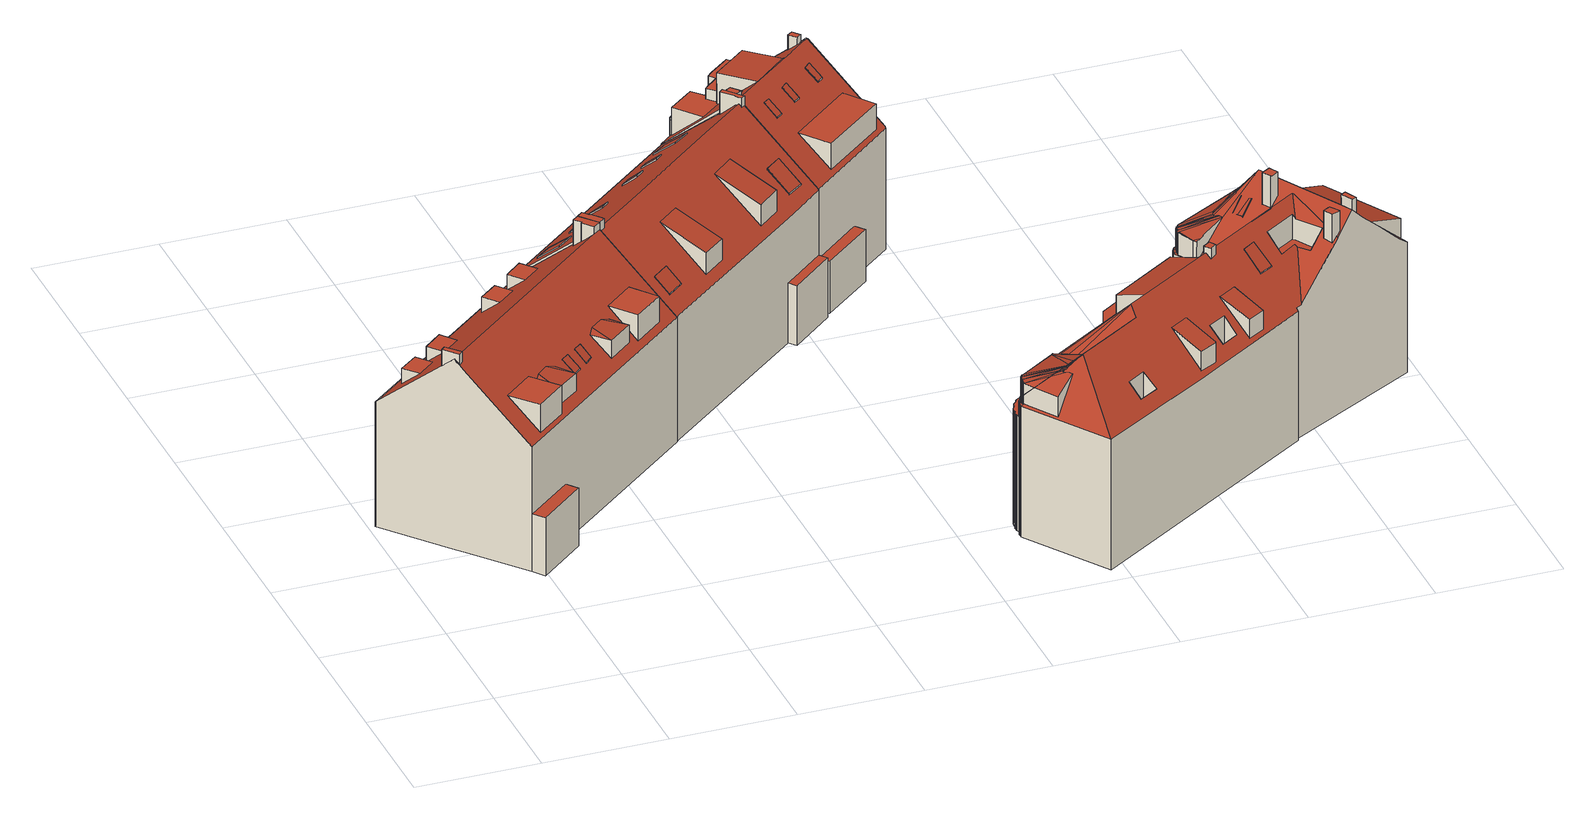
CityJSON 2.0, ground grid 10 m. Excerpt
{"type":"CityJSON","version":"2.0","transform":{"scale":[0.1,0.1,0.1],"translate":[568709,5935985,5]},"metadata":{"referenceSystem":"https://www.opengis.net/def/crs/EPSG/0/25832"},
"CityObjects":{
"building1":{"type":"Building","attributes":{"Grundfläche 2D":"289.186973","Grundhöhe NN":"5.158"},"children":["building1-1","building1-2","building1-3","building1-4","building1-5","building1-6","building1-7","building1-8"],"geometry":[{"type":"Solid","lod":"3","boundaries":[[[[0,1,2,3]],[[1,4,2]],[[5,0,3]],[[6,7,8,9]],[[7,10,8]],[[11,6,9]],[[12,13,14,15]],[[16,17,18,19]],[[20,21,22,23,24,25,26,27]],[[28,29,30,31,32,20,27,26,25],[15,14,33,34],[18,35,36,19],[10,7,6,11,37,38],[4,1,0,5,39,40]],[[41,42,43,44]],[[3,2,40,39]],[[3,39,5]],[[4,40,2]],[[9,8,38,37]],[[11,9,37]],[[38,8,10]],[[13,12,34,33]],[[13,33,14]],[[12,15,34]],[[17,16,36,35]],[[17,35,18]],[[19,36,16]],[[42,41,45,46]],[[43,42,46,47]],[[44,43,47,48]],[[49,32,31,41,44,48]],[[22,21,20,32,49,50]],[[23,22,50,51]],[[52,45,41,31,30,29,28,25,24,23,51,53]],[[46,45,52,53,51,50,49,48,47]]]],"semantics":{"surfaces":[{"type":"RoofSurface"},{"type":"WallSurface"},{"type":"GroundSurface"}],"values":[[0,0,0,0,0,0,0,0,0,0,0,1,1,1,1,1,1,1,1,1,1,1,1,1,1,1,1,1,1,1,2]]}}]},
"building1-1":{"type":"BuildingInstallation","parents":["building1"],"geometry":[{"type":"MultiSurface","lod":"3","boundaries":[[[54,55,56,57]],[[55,58,56]],[[57,59,54]],[[55,54,59,58]]],"semantics":{"surfaces":[{"type":"RoofSurface"},{"type":"WallSurface"}],"values":[0,1,1,1]}}]},
"building1-2":{"type":"BuildingInstallation","parents":["building1"],"geometry":[{"type":"MultiSurface","lod":"3","boundaries":[[[60,61,62,63]],[[63,62,64,65]],[[60,63,65,66]],[[66,67,61,60]],[[67,64,62,61]]],"semantics":{"surfaces":[{"type":"RoofSurface"},{"type":"WallSurface"}],"values":[0,1,1,1,1]}}]},
"building1-3":{"type":"BuildingInstallation","parents":["building1"],"geometry":[{"type":"MultiSurface","lod":"3","boundaries":[[[68,69,70,71]],[[72,70,69]],[[73,68,71]],[[73,72,69,68]]],"semantics":{"surfaces":[{"type":"RoofSurface"},{"type":"WallSurface"}],"values":[0,1,1,1]}}]},
"building1-4":{"type":"BuildingInstallation","parents":["building1"],"geometry":[{"type":"MultiSurface","lod":"3","boundaries":[[[74,75,76,77]],[[77,76,78,79]],[[74,77,79,80]],[[75,74,80,81]],[[76,75,81,78]]],"semantics":{"surfaces":[{"type":"RoofSurface"},{"type":"WallSurface"}],"values":[0,1,1,1,1]}}]},
"building1-5":{"type":"BuildingInstallation","parents":["building1"],"geometry":[{"type":"MultiSurface","lod":"3","boundaries":[[[82,83,84,85]],[[83,86,84]],[[85,87,82]],[[83,82,87,86]]],"semantics":{"surfaces":[{"type":"RoofSurface"},{"type":"WallSurface"}],"values":[0,1,1,1]}}]},
"building1-6":{"type":"BuildingInstallation","parents":["building1"],"geometry":[{"type":"MultiSurface","lod":"3","boundaries":[[[88,89,90,91]],[[90,89,92]],[[93,88,91]],[[88,93,92,89]]],"semantics":{"surfaces":[{"type":"RoofSurface"},{"type":"WallSurface"}],"values":[0,1,1,1]}}]},
"building1-7":{"type":"BuildingInstallation","parents":["building1"],"geometry":[{"type":"MultiSurface","lod":"3","boundaries":[[[94,95,96,97,98,99]],[[25,28,29,97,96,95,24]],[[29,100,101,99,98,97]],[[99,101,26,102,94]],[[95,94,102,24]]],"semantics":{"surfaces":[{"type":"RoofSurface"},{"type":"WallSurface"}],"values":[0,1,1,1,1]}}]},
"building1-8":{"type":"BuildingInstallation","parents":["building1"],"geometry":[{"type":"MultiSurface","lod":"3","boundaries":[[[103,104,105,106,107,108]],[[104,103,21,109]],[[109,110,105,104]],[[110,111,106,105]],[[111,27,107,106]],[[27,20,108,107]],[[20,21,103,108]]],"semantics":{"surfaces":[{"type":"RoofSurface"},{"type":"WallSurface"}],"values":[0,1,1,1,1,1,1]}}]},
"building2":{"type":"Building","attributes":{"Grundfläche 2D":"287.140765","Grundhöhe NN":"5.124"},"children":["building2-1","building2-2","building2-3","building2-4","building2-5","building2-6","building2-7","building2-8","building2-9","building2-10"],"geometry":[{"type":"Solid","lod":"3","boundaries":[[[[112,113,114,115]],[[116,117,118,119]],[[120,121,122,123,124,125,126,127,128,129,130,131,132]],[[133,134,135,122,121,120,132,131,130,136,137,138],[115,114,139,140],[118,141,142,119]],[[143,144,145,146]],[[113,112,140,139]],[[113,139,114]],[[115,140,112]],[[117,116,142,141]],[[141,118,117]],[[116,119,142]],[[147,137,136,130,129,128,127,148,149]],[[144,133,138,137,147,150,145]],[[151,126,125,124,123,122,135,134,133,144,152,153]],[[127,126,151,148]],[[146,145,150,154]],[[143,146,154,155]],[[144,143,155,152]],[[151,153,152,155,154,150,147,149,148]]]],"semantics":{"surfaces":[{"type":"RoofSurface"},{"type":"WallSurface"},{"type":"GroundSurface"}],"values":[[0,0,0,0,0,1,1,1,1,1,1,1,1,1,1,1,1,1,2]]}}]},
"building2-1":{"type":"BuildingInstallation","parents":["building2"],"geometry":[{"type":"MultiSurface","lod":"3","boundaries":[[[156,157,158,159]],[[157,156,160,161]],[[158,157,161,162]],[[159,158,162,163]],[[156,159,163,160]]],"semantics":{"surfaces":[{"type":"RoofSurface"},{"type":"WallSurface"}],"values":[0,1,1,1,1]}}]},
"building2-2":{"type":"BuildingInstallation","parents":["building2"],"geometry":[{"type":"MultiSurface","lod":"3","boundaries":[[[164,165,166,167]],[[167,166,168,169]],[[166,165,170,168]],[[164,167,169,171]],[[165,164,171,170]]],"semantics":{"surfaces":[{"type":"RoofSurface"},{"type":"WallSurface"}],"values":[0,1,1,1,1]}}]},
"building2-3":{"type":"BuildingInstallation","parents":["building2"],"geometry":[{"type":"MultiSurface","lod":"3","boundaries":[[[172,173,174,175,176,103,108]],[[172,108,136,177]],[[177,131,178,174,173,172]],[[178,179,175,174]],[[176,175,179,180]],[[180,129,103,176]],[[103,129,130,136,108]]],"semantics":{"surfaces":[{"type":"RoofSurface"},{"type":"WallSurface"}],"values":[0,1,1,1,1,1,1]}}]},
"building2-4":{"type":"BuildingInstallation","parents":["building2"],"geometry":[{"type":"MultiSurface","lod":"3","boundaries":[[[181,182,183,184]],[[182,181,185,186]],[[181,184,187,185]],[[184,183,188,187]],[[183,182,186,188]]],"semantics":{"surfaces":[{"type":"RoofSurface"},{"type":"WallSurface"}],"values":[0,1,1,1,1]}}]},
"building2-5":{"type":"BuildingInstallation","parents":["building2"],"geometry":[{"type":"MultiSurface","lod":"3","boundaries":[[[189,190,191,192,193,194,195,196]],[[125,197,190,189]],[[198,121,199,194,193,192,191,190,197,200]],[[199,135,195,194]],[[195,135,122,123,124,125,189,196]]],"semantics":{"surfaces":[{"type":"RoofSurface"},{"type":"WallSurface"}],"values":[0,1,1,1,1]}}]},
"building2-6":{"type":"BuildingInstallation","parents":["building2"],"geometry":[{"type":"MultiSurface","lod":"3","boundaries":[[[201,202,203,204]],[[205,206,204,203]],[[201,204,206,207]],[[202,201,207,208]],[[208,205,203,202]]],"semantics":{"surfaces":[{"type":"RoofSurface"},{"type":"WallSurface"}],"values":[0,1,1,1,1]}}]},
"building2-7":{"type":"BuildingInstallation","parents":["building2"],"geometry":[{"type":"MultiSurface","lod":"3","boundaries":[[[209,210,211,212]],[[212,211,213,214]],[[209,212,214,215]],[[210,209,215,216]],[[211,210,216,213]]],"semantics":{"surfaces":[{"type":"RoofSurface"},{"type":"WallSurface"}],"values":[0,1,1,1,1]}}]},
"building2-8":{"type":"BuildingInstallation","parents":["building2"],"geometry":[{"type":"MultiSurface","lod":"3","boundaries":[[[217,218,219,220]],[[220,219,221,222]],[[217,220,222,223]],[[218,217,223,224]],[[219,218,224,221]]],"semantics":{"surfaces":[{"type":"RoofSurface"},{"type":"WallSurface"}],"values":[0,1,1,1,1]}}]},
"building2-9":{"type":"BuildingInstallation","parents":["building2"],"geometry":[{"type":"MultiSurface","lod":"3","boundaries":[[[225,226,227,228]],[[229,230,228,227]],[[230,231,225,228]],[[226,225,231,232]],[[227,226,232,229]]],"semantics":{"surfaces":[{"type":"RoofSurface"},{"type":"WallSurface"}],"values":[0,1,1,1,1]}}]},
"building2-10":{"type":"BuildingInstallation","parents":["building2"],"geometry":[{"type":"MultiSurface","lod":"3","boundaries":[[[233,234,235,236]],[[236,235,237,238]],[[233,236,238,239]],[[234,233,239,240]],[[235,234,240,237]]],"semantics":{"surfaces":[{"type":"RoofSurface"},{"type":"WallSurface"}],"values":[0,1,1,1,1]}}]},
"building3":{"type":"Building","attributes":{"Grundfläche 2D":"143.715298","Grundhöhe NN":"5.467"},"children":["building3-1","building3-2","building3-3","building3-4","building3-5","building3-6","building3-7","building3-8","building3-9","building3-10"],"geometry":[{"type":"MultiSurface","lod":"3","boundaries":[[[241,242,243,244,245]],[[246,247,248,249]],[[250,251,252,253,243,254,248,247,255]],[[256,257,258]],[[259,260,261,253,252,262]],[[252,251,263]],[[262,252,263,252]],[[252,264,262]],[[243,242,254]],[[265,266,267,254,242,241,268,269,260,259,270,257,256,271,272,273,274,275,276]],[[122,135,134,277,278,279,249,248,254,267,266],[280,281,282,283]],[[284,285,281,280]],[[286,287,288,289]],[[268,241,245,290]],[[253,244,243]],[[291,292,293,294,290,245,244,253,261]],[[283,282,285,284]],[[281,285,282]],[[284,280,283]],[[295,289,288,296]],[[286,289,295,297]],[[287,286,297,298]],[[299,278,277,134,288,287,298]],[[300,301,302,247,246,249,279,278,299,303]],[[250,255,247,302,304]],[[251,250,304,305]],[[306,251,305,307]],[[308,306,307,309]],[[273,308,309,310]],[[274,273,310,311]],[[296,288,134,135,122,266,265,276,275,274,311,312]],[[301,300,303,299,298,297,295,296,312,311,310,309,307,305,304,302]]],"semantics":{"surfaces":[{"type":"RoofSurface"},{"type":"WallSurface"},{"type":"GroundSurface"}],"values":[0,0,0,0,0,0,0,0,0,0,0,0,0,1,1,1,1,1,1,1,1,1,1,1,1,1,1,1,1,1,1,2]}}]},
"building3-1":{"type":"BuildingInstallation","parents":["building3"],"geometry":[{"type":"MultiSurface","lod":"3","boundaries":[[[313,314,315,316]],[[313,316,317,318]],[[314,313,318,319]],[[316,315,320,317]],[[315,314,319,320]]],"semantics":{"surfaces":[{"type":"RoofSurface"},{"type":"WallSurface"}],"values":[0,1,1,1,1]}}]},
"building3-2":{"type":"BuildingInstallation","parents":["building3"],"geometry":[{"type":"MultiSurface","lod":"3","boundaries":[[[321,322,263,323,324,325,272,271,326,327,328]],[[256,258,326,271]],[[258,257,270,327,326]],[[270,259,262,328,327]],[[264,321,328,262]],[[252,322,321,264]],[[263,322,252]],[[308,273,272,325,324]],[[251,306,323,263]],[[306,308,324,323]]],"semantics":{"surfaces":[{"type":"RoofSurface"},{"type":"WallSurface"}],"values":[0,1,1,1,1,1,1,1,1,1]}}]},
"building3-3":{"type":"BuildingInstallation","parents":["building3"],"geometry":[{"type":"MultiSurface","lod":"3","boundaries":[[[329,330,331,332,333,334,335]],[[330,329,276,265]],[[336,337,333,332,331,330,265,338]],[[334,333,337,339]],[[276,329,335,334,339,340]]],"semantics":{"surfaces":[{"type":"RoofSurface"},{"type":"WallSurface"}],"values":[0,1,1,1,1]}}]},
"building3-4":{"type":"BuildingInstallation","parents":["building3"],"geometry":[{"type":"MultiSurface","lod":"3","boundaries":[[[341,342,343,344]],[[255,345,343,342]],[[344,343,345,346]],[[247,341,344,346,347]],[[247,255,342,341]]],"semantics":{"surfaces":[{"type":"RoofSurface"},{"type":"WallSurface"}],"values":[0,1,1,1,1]}}]},
"building3-5":{"type":"BuildingInstallation","parents":["building3"],"geometry":[{"type":"MultiSurface","lod":"3","boundaries":[[[348,349,350,351,268,290,294,352,353]],[[351,350,354]],[[353,270,257,258,348]],[[350,349,348,258,256,271,354]]],"semantics":{"surfaces":[{"type":"RoofSurface"},{"type":"WallSurface"}],"values":[0,1,1,1]}}]},
"building3-6":{"type":"BuildingInstallation","parents":["building3"],"geometry":[{"type":"MultiSurface","lod":"3","boundaries":[[[291,261,253,355,356,357,358,359,360]],[[356,361,252,357]],[[252,264,358,357]],[[264,262,359,358]],[[356,355,361]]],"semantics":{"surfaces":[{"type":"RoofSurface"},{"type":"WallSurface"}],"values":[0,1,1,1,1]}}]},
"building3-7":{"type":"BuildingInstallation","parents":["building3"],"geometry":[{"type":"MultiSurface","lod":"3","boundaries":[[[362,363,293,292,364,365]],[[291,360,364,292]],[[360,359,262,259,270,353,352,363,362,365,364]],[[352,294,293,363]]],"semantics":{"surfaces":[{"type":"RoofSurface"},{"type":"WallSurface"}],"values":[0,1,1,1]}}]},
"building3-8":{"type":"BuildingInstallation","parents":["building3"],"geometry":[{"type":"MultiSurface","lod":"3","boundaries":[[[366,367,368,369]],[[369,368,370,371]],[[366,369,371,372]],[[367,366,372,373]],[[368,367,373,370]]],"semantics":{"surfaces":[{"type":"RoofSurface"},{"type":"WallSurface"}],"values":[0,1,1,1,1]}}]},
"building3-9":{"type":"BuildingInstallation","parents":["building3"],"geometry":[{"type":"MultiSurface","lod":"3","boundaries":[[[374,375,376,377]],[[376,375,378,379]],[[377,376,379,380]],[[374,377,380,381]],[[375,374,381,378]]],"semantics":{"surfaces":[{"type":"RoofSurface"},{"type":"WallSurface"}],"values":[0,1,1,1,1]}}]},
"building3-10":{"type":"BuildingInstallation","parents":["building3"],"geometry":[{"type":"MultiSurface","lod":"3","boundaries":[[[382,383,384,385]],[[385,384,386,387]],[[382,385,387,388]],[[383,382,388,389]],[[384,383,389,386]]],"semantics":{"surfaces":[{"type":"RoofSurface"},{"type":"WallSurface"}],"values":[0,1,1,1,1]}}]},
"building4":{"type":"Building","attributes":{"Grundfläche 2D":"417.573950","Grundhöhe NN":"5.602"},"children":["building4-1","building4-2","building4-3","building4-4","building4-5","building4-6","building4-7","building4-8","building4-9","building4-10","building4-11","building4-12","building4-13","building4-14"],"geometry":[{"type":"MultiSurface","lod":"3","boundaries":[[[390,391,392,393]],[[394,395,396,397,398]],[[399,400,401]],[[401,400,395]],[[402,403,404]],[[403,400,404]],[[405,403,402]],[[406,403,405]],[[407,403,406]],[[408,403,407]],[[409,403,408]],[[410,403,409]],[[411,403,410]],[[412,413,414,415,411]],[[415,416,417,411]],[[403,411,417,418]],[[418,419,403]],[[420,403,419,421]],[[420,422,423,395]],[[420,395,400]],[[400,403,420]],[[423,396,395]],[[398,424,425,426]],[[424,398,397]],[[425,427,428,426]],[[428,429,426]],[[426,429,430,431]],[[432,433,434,435,436]],[[437,438,439,440]],[[441,442,443,444,445,435,434,446]],[[447,434,448,449,450]],[[438,437,451,452]],[[453,454,446,434,447,455,456]],[[457,458,459,460,461,438,452,462]],[[463,464,455,447,465]],[[466,467,468,469,470,471,472,473,474,475,465],[476,477,478,393,392,479]],[[480,481,474,473,472,471,482,483,484,485,486,438,461]],[[487,488,489,490,491,492,467,493,494,495]],[[467,492,468]],[[492,496,497,498,499,500,501,502,503]],[[468,492,503]],[[504,505,430,506,507,508,509]],[[430,429,506]],[[425,506,429,428,427]],[[425,424,506]],[[506,424,396,423]],[[506,423,422]],[[422,420,506]],[[510,511,512,513,509,514,515,516]],[[506,420,421,419]],[[506,419,418]],[[517,518,519,520,515,504,509,513,521,522]],[[506,418,417,416]],[[523,524,525,526,527,528,529,521,513,530,531]],[[532,533,534,530,513,535,536,537,538]],[[539,540,541,542,543,544,545,546,547,548,471,470,469,468,507,506,549,550],[551,552,553,554],[555,556,557,558]],[[559,543,542,483,482,471,548,560]],[[485,484,561,562,563,564,565,566,567,568,569,438,486]],[[570,571,572]],[[440,439,573,572,571]],[[574,575,571]],[[571,575,451]],[[571,451,437,440]],[[462,575,576]],[[575,462,452,451]],[[577,578,576]],[[578,462,576]],[[579,580,578,577]],[[581,578,580]],[[582,583,584,461,578,581]],[[585,584,583]],[[584,585,586,587,461]],[[588,586,585]],[[578,461,460,459]],[[459,458,578]],[[578,458,457,462]],[[589,590,591,592]],[[592,591,593,594]],[[573,589,592,572]],[[439,438,569,595,435,445,596,593,591,590,589,573]],[[565,564,597,598,567,566]],[[508,468,503]],[[508,507,468]],[[424,397,396]],[[415,414,413,599,531,530,549,506,416]],[[600,601,602,603,604,605,606,607,608,609,610,611,612,613,614,615,616,617,618,619,620,621,622,623,624,625,626,627,628,629,630,631,632,633,634,635,636,637,638,639,640,641,642,643,644,643,645]],[[646,647,648,649,650,651,652]],[[653,654,655,656,657,658]],[[479,392,391]],[[390,393,478,477]],[[477,476,479,391,390]],[[445,444,570,572]],[[444,443,571,570]],[[443,442,574,571]],[[442,441,575,574]],[[441,446,576,575]],[[594,596,445,572,592]],[[446,454,577,576]],[[454,453,579,577]],[[453,456,580,579]],[[455,581,580,456]],[[455,464,582,581]],[[464,463,583,582]],[[585,583,463,465]],[[465,475,588,585]],[[588,475,474,481,480,461,587,586]],[[594,593,596]],[[515,520,395,394]],[[520,519,401,395]],[[519,518,399,401]],[[518,517,400,399]],[[517,522,404,400]],[[426,431,505,504,515,394,398]],[[402,404,522,521]],[[521,529,405,402]],[[529,528,406,405]],[[528,527,407,406]],[[527,526,408,407]],[[526,525,409,408]],[[525,524,410,409]],[[524,523,411,410]],[[531,599,412,411,523]],[[413,412,599]],[[505,431,430]],[[567,598,568]],[[597,564,563]],[[598,597,563,568]],[[436,435,659,660]],[[432,436,660,661]],[[662,659,435,595,569,663,664,649,648]],[[433,432,661,665]],[[434,433,665,666]],[[448,434,666,667]],[[449,448,667,668]],[[450,449,668,669]],[[447,450,669,670]],[[465,447,670,671]],[[657,672,673,467,466,465,671,674,658]],[[493,467,673,675]],[[494,493,675,676]],[[495,494,676,677]],[[487,495,677,678]],[[488,487,678,679]],[[489,488,679,680]],[[490,489,680,681]],[[491,490,681,682]],[[496,492,491,682,683]],[[497,496,683,684]],[[498,497,684,685]],[[499,498,685,686]],[[500,499,686,687]],[[501,500,687,688]],[[502,501,688,689]],[[503,502,689,690]],[[508,503,690,691]],[[605,509,508,691,692,606]],[[509,605,604,514]],[[514,604,603,515]],[[515,603,602,516]],[[516,602,601,510]],[[510,601,600,511]],[[511,600,645,512]],[[512,645,643,513]],[[513,643,644,535]],[[536,535,644,693,694]],[[537,536,694,695]],[[538,537,695,696]],[[532,538,696,697]],[[533,532,697,698]],[[534,533,698,699]],[[530,534,699,700]],[[549,530,700,701]],[[540,539,550,549,701,702]],[[541,540,702,703]],[[562,561,484,483,542,541,703,704]],[[663,569,568,563,562,704,705]],[[607,606,692,706]],[[608,607,706,707]],[[609,608,707,708]],[[610,609,708,709]],[[611,610,709,710]],[[612,611,710,711]],[[613,612,711,712]],[[614,613,712,713]],[[615,614,713,714]],[[616,615,714,715]],[[617,616,715,716]],[[618,617,716,717]],[[619,618,717,718]],[[620,619,718,719]],[[621,620,719,720]],[[622,621,720,721]],[[623,622,721,722]],[[624,623,722,723]],[[625,624,723,724]],[[626,625,724,725]],[[627,626,725,726]],[[628,627,726,727]],[[629,628,727,728]],[[630,629,728,729]],[[631,630,729,730]],[[632,631,730,731]],[[633,632,731,732]],[[634,633,732,733]],[[635,634,733,734]],[[636,635,734,735]],[[637,636,735,736]],[[638,637,736,737]],[[738,640,639,638,737,739]],[[641,640,738,740]],[[642,641,740,741]],[[643,642,741,742]],[[644,643,742,693]],[[650,649,664,743]],[[651,650,743,744]],[[652,651,744,745]],[[646,652,745,746]],[[647,646,746,747]],[[648,647,747,662]],[[653,658,674,748]],[[654,653,748,749]],[[655,654,749,750]],[[657,656,751,672]],[[656,655,750,751]],[[702,701,700,699,698,697,696,695,694,693,742,741,740,738,739,737,736,735,734,733,732,731,730,729,728,727,726,725,724,723,722,721,720,719,718,717,716,715,714,713,712,711,710,709,708,707,706,692,691,690,689,688,687,686,685,684,683,682,681,680,679,678,677,676,675,673,672,751,750,749,748,674,671,670,669,668,667,666,665,661,660,659,662,747,746,745,744,743,664,663,705,704,703]]],"semantics":{"surfaces":[{"type":"RoofSurface"},{"type":"WallSurface"},{"type":"GroundSurface"}],"values":[0,0,0,0,0,0,0,0,0,0,0,0,0,0,0,0,0,0,0,0,0,0,0,0,0,0,0,0,0,0,0,0,0,0,0,0,0,0,0,0,0,0,0,0,0,0,0,0,0,0,0,0,0,0,0,0,0,0,0,0,0,0,0,0,0,0,0,0,0,0,0,0,0,0,0,0,0,0,0,0,0,0,0,0,0,0,0,0,1,1,1,1,1,1,1,1,1,1,1,1,1,1,1,1,1,1,1,1,1,1,1,1,1,1,1,1,1,1,1,1,1,1,1,1,1,1,1,1,1,1,1,1,1,1,1,1,1,1,1,1,1,1,1,1,1,1,1,1,1,1,1,1,1,1,1,1,1,1,1,1,1,1,1,1,1,1,1,1,1,1,1,1,1,1,1,1,1,1,1,1,1,1,1,1,1,1,1,1,1,1,1,1,1,1,1,1,1,1,1,1,1,1,1,1,1,1,1,1,1,1,1,1,1,1,1,1,1,1,1,1,1,1,1,1,2]}}]},
"building4-1":{"type":"BuildingInstallation","parents":["building4"],"geometry":[{"type":"MultiSurface","lod":"3","boundaries":[[[752,753,754,755]],[[558,557,753,752]],[[557,556,754,753]],[[556,555,755,754]],[[555,558,752,755]]],"semantics":{"surfaces":[{"type":"RoofSurface"},{"type":"WallSurface"}],"values":[0,1,1,1,1]}}]},
"building4-2":{"type":"BuildingInstallation","parents":["building4"],"geometry":[{"type":"MultiSurface","lod":"3","boundaries":[[[756,757,758,759,760]],[[761,758,757,762,473]],[[763,760,759,758,761,472]],[[756,760,763,764]],[[757,756,764,762]]],"semantics":{"surfaces":[{"type":"RoofSurface"},{"type":"WallSurface"}],"values":[0,1,1,1,1]}}]},
"building4-3":{"type":"BuildingInstallation","parents":["building4"],"geometry":[{"type":"MultiSurface","lod":"3","boundaries":[[[765,766,767,768]],[[769,766,765,770,771]],[[767,766,769,772]],[[773,774,768,767,772]],[[774,770,765,768]]],"semantics":{"surfaces":[{"type":"RoofSurface"},{"type":"WallSurface"}],"values":[0,1,1,1,1]}}]},
"building4-4":{"type":"BuildingInstallation","parents":["building4"],"geometry":[{"type":"MultiSurface","lod":"3","boundaries":[[[775,776,777,778,779,780,781]],[[782,783,781,780,779,784]],[[783,775,781]],[[784,779,778,777]]],"semantics":{"surfaces":[{"type":"RoofSurface"},{"type":"WallSurface"}],"values":[0,1,1,1]}}]},
"building4-5":{"type":"BuildingInstallation","parents":["building4"],"geometry":[{"type":"MultiSurface","lod":"3","boundaries":[[[785,786,787,788]],[[786,785,789,790]],[[787,786,790,791]],[[788,787,791,792]],[[785,788,792,789]]],"semantics":{"surfaces":[{"type":"RoofSurface"},{"type":"WallSurface"}],"values":[0,1,1,1,1]}}]},
"building4-6":{"type":"BuildingInstallation","parents":["building4"],"geometry":[{"type":"MultiSurface","lod":"3","boundaries":[[[793,794,795,796]],[[796,795,797,798]],[[796,798,793]],[[794,797,795]]],"semantics":{"surfaces":[{"type":"RoofSurface"},{"type":"WallSurface"}],"values":[0,1,1,1]}}]},
"building4-7":{"type":"BuildingInstallation","parents":["building4"],"geometry":[{"type":"MultiSurface","lod":"3","boundaries":[[[799,800,801,802,803,804]],[[805,804,803,802,806,807]],[[802,801,808,806]],[[799,804,805,809]],[[808,801,800,799,809,810]]],"semantics":{"surfaces":[{"type":"RoofSurface"},{"type":"WallSurface"}],"values":[0,1,1,1,1]}}]},
"building4-8":{"type":"BuildingInstallation","parents":["building4"],"geometry":[{"type":"MultiSurface","lod":"3","boundaries":[[[811,812,813,814,815,816]],[[813,812,811,817,818,819]],[[819,820,814,813]],[[821,816,815,814,820,822]],[[821,817,811,816]]],"semantics":{"surfaces":[{"type":"RoofSurface"},{"type":"WallSurface"}],"values":[0,1,1,1,1]}}]},
"building4-9":{"type":"BuildingInstallation","parents":["building4"],"geometry":[{"type":"MultiSurface","lod":"3","boundaries":[[[823,824,825,826,827,828,829,830]],[[826,825,545,544]],[[559,828,827,826,544,543]],[[559,560,829,828]],[[547,823,830,829,560,548]],[[824,823,547,546]],[[825,824,546,545]]],"semantics":{"surfaces":[{"type":"RoofSurface"},{"type":"WallSurface"}],"values":[0,1,1,1,1,1,1]}}]},
"building4-10":{"type":"BuildingInstallation","parents":["building4"],"geometry":[{"type":"MultiSurface","lod":"3","boundaries":[[[831,832,833,834]],[[832,831,552,551]],[[833,832,551,554]],[[834,833,554,553]],[[831,834,553,552]]],"semantics":{"surfaces":[{"type":"RoofSurface"},{"type":"WallSurface"}],"values":[0,1,1,1,1]}}]},
"building4-11":{"type":"BuildingInstallation","parents":["building4"],"geometry":[{"type":"MultiSurface","lod":"3","boundaries":[[[835,836,837,838,839,840]],[[841,837,836,835,842,482,843]],[[844,838,837,841]],[[845,840,839,838,844,846]],[[845,842,835,840]]],"semantics":{"surfaces":[{"type":"RoofSurface"},{"type":"WallSurface"}],"values":[0,1,1,1,1]}}]},
"building4-12":{"type":"BuildingInstallation","parents":["building4"],"geometry":[{"type":"MultiSurface","lod":"3","boundaries":[[[847,848,849,850,851,852]],[[853,854,848,847]],[[855,850,849,848,854,469]],[[855,856,851,850]],[[853,847,852,851,856,470]]],"semantics":{"surfaces":[{"type":"RoofSurface"},{"type":"WallSurface"}],"values":[0,1,1,1,1]}}]},
"building4-13":{"type":"BuildingInstallation","parents":["building4"],"geometry":[{"type":"MultiSurface","lod":"3","boundaries":[[[857,858,859,860]],[[859,858,861,862]],[[862,863,860,859]],[[857,860,863,864]],[[858,857,864,861]]],"semantics":{"surfaces":[{"type":"RoofSurface"},{"type":"WallSurface"}],"values":[0,1,1,1,1]}}]},
"building4-14":{"type":"BuildingInstallation","parents":["building4"],"geometry":[{"type":"MultiSurface","lod":"3","boundaries":[[[865,866,867,868]],[[867,866,869,870]],[[868,867,870,871]],[[865,868,871,872]],[[866,865,872,869]]],"semantics":{"surfaces":[{"type":"RoofSurface"},{"type":"WallSurface"}],"values":[0,1,1,1,1]}}]}
},
"vertices":[
[188,278,131],[178,270,131],[186,250,129],[206,267,129],[174,263,129],[195,280,129],[126,227,132],[117,219,132],[125,199,129],[145,215,129],[113,213,129],[134,230,129],[102,174,134],[126,194,134],[108,215,134],[84,195,134],[214,270,134],[238,290,134],[222,310,134],[198,290,134],[213,348,164],[201,362,148],[171,399,108],[5,261,108],[41,218,155],[48,210,164],[51,213,164],[207,343,164],[49,209,162],[51,207,160],[53,204,157],[90,160,108],[255,298,108],[126,194,110],[102,174,110],[238,290,112],[214,270,112],[145,215,114],[125,199,114],[206,267,114],[186,250,114],[90,160,51],[97,151,51],[135,183,51],[128,192,51],[90,160,2],[97,151,2],[135,183,2],[128,192,2],[255,298,2],[171,399,2],[5,261,2],[53,204,2],[49,209,2],
[133,353,130],[118,341,130],[128,329,130],[143,341,130],[118,341,117],[133,353,117],
[162,252,130],[156,247,130],[162,239,121],[168,245,121],[162,239,120],[168,245,120],[162,252,129],[156,247,129],
[70,301,130],[55,288,130],[65,276,130],[80,288,130],[55,288,117],[70,301,117],
[148,241,130],[142,236,130],[149,228,121],[155,233,121],[149,228,120],[155,233,120],[148,241,129],[142,236,129],
[161,377,130],[147,365,130],[157,353,130],[171,365,130],[147,365,117],[161,377,117],
[42,277,130],[27,265,130],[37,253,130],[52,265,130],[27,265,117],[42,277,117],
[44,221,169],[41,218,169],[49,209,169],[51,207,169],[52,208,169],[54,210,169],[52,208,160],[54,210,160],[44,221,155],
[201,362,170],[196,358,170],[201,353,170],[200,352,170],[207,343,170],[213,348,170],[196,358,148],[201,353,154],[200,352,154],
[294,341,131],[312,356,131],[287,386,146],[269,371,146],[356,392,131],[374,408,131],[349,438,146],[331,422,146],[336,453,163],[372,483,163],[375,486,163],[374,487,162],[366,496,152],[365,498,150],[332,537,107],[169,401,107],[171,399,110],[201,362,150],[212,350,163],[217,354,163],[256,386,163],[417,435,107],[417,435,108],[377,483,161],[213,348,162],[254,299,107],[382,405,107],[312,356,113],[294,341,113],[374,408,113],[356,392,113],[422,429,52],[417,435,52],[382,405,52],[387,399,52],[254,299,1],[169,401,1],[212,350,1],[382,405,1],[332,537,1],[417,435,1],[366,496,1],[387,399,1],[422,429,1],
[184,401,117],[196,387,132],[209,397,132],[197,411,117],[184,401,116],[196,387,131],[209,397,131],[197,411,116],
[292,469,131],[284,478,120],[277,472,120],[285,463,131],[277,472,119],[285,463,130],[284,478,119],[292,469,130],
[218,352,170],[217,354,170],[211,361,170],[210,361,170],[206,366,170],[218,352,162],[211,361,155],[210,361,155],[206,366,150],
[251,432,133],[244,441,123],[237,436,123],[245,427,133],[251,432,132],[244,441,122],[245,427,132],[237,436,122],
[365,498,169],[362,495,169],[370,487,169],[371,485,169],[372,483,169],[374,481,169],[377,483,169],[375,486,169],[362,495,150],[371,485,162],[374,481,161],[370,487,160],
[313,486,131],[305,496,120],[299,491,120],[307,481,131],[299,491,119],[307,481,130],[313,486,130],[305,496,119],
[229,413,133],[221,422,123],[215,417,123],[222,408,133],[215,417,122],[222,408,132],[229,413,132],[221,422,122],
[341,507,132],[329,521,117],[316,511,117],[328,497,132],[316,511,116],[328,497,131],[341,507,131],[329,521,116],
[391,449,132],[378,438,132],[390,424,116],[403,434,116],[390,424,115],[403,434,115],[391,449,131],[378,438,131],
[261,337,129],[248,326,129],[256,316,118],[269,327,118],[256,316,117],[269,327,117],[261,337,128],[248,326,128],
[397,509,163],[425,533,163],[426,534,163],[404,560,160],[375,536,160],[451,552,165],[448,555,161],[447,548,165],[452,551,165],[409,603,108],[384,583,108],[387,579,112],[404,560,134],[428,532,165],[443,561,154],[360,557,110],[368,554,117],[363,559,111],[376,551,124],[388,546,133],[404,559,134],[392,564,124],[386,581,110],[383,575,111],[372,489,163],[374,487,165],[379,491,165],[376,535,134],[375,536,133],[373,548,124],[359,556,110],[358,556,110],[357,558,108],[332,537,108],[365,498,153],[366,496,155],[487,494,108],[494,500,108],[494,501,109],[416,475,134],[467,518,134],[485,496,111],[434,454,111],[434,454,133],[485,496,133],[464,462,49],[458,470,49],[417,435,49],[423,428,49],[375,536,134],[402,558,134],[402,558,143],[377,537,143],[377,537,134],[423,428,5],[417,435,5],[464,462,5],[458,470,5],[494,500,5],[452,551,5],[451,552,5],[448,555,5],[494,501,5],[409,603,5],[384,583,5],[378,590,108],[378,590,5],[350,567,108],[350,567,5],[357,558,5],[332,537,5],[375,486,5],
[400,494,156],[395,490,156],[402,481,147],[407,485,147],[407,485,146],[400,494,155],[395,490,155],[402,481,146],
[383,575,110],[387,579,110],[378,590,110],[350,567,110],[357,558,110],[363,559,110],[373,548,110],[392,564,110],
[366,496,168],[372,489,168],[377,492,168],[377,493,168],[378,493,168],[372,500,168],[367,497,168],[377,493,163],[378,493,163],[377,492,163],[372,500,155],[367,497,155],
[448,555,167],[443,561,167],[439,558,167],[444,552,167],[439,558,154],[444,552,161],[446,553,161],
[363,559,134],[359,556,134],[342,542,134],[359,521,134],[370,545,134],[373,548,134],[342,542,110],
[420,573,134],[404,593,134],[387,579,134],[383,575,134],[392,564,134],[395,567,134],[404,593,112],
[373,548,143],[370,545,143],[395,567,143],[392,564,143],
[441,527,156],[448,519,147],[453,523,147],[446,532,156],[453,523,146],[446,532,155],[441,527,155],[448,519,146],
[420,511,156],[415,506,156],[422,498,147],[427,502,147],[415,506,155],[422,498,146],[427,502,146],[420,511,155],
[386,512,156],[379,521,146],[372,515,146],[379,506,156],[372,515,145],[379,506,155],[386,512,155],[379,521,145],
[608,210,135],[552,173,135],[566,151,144],[622,188,144],[446,87,136],[446,86,136],[475,70,147],[475,71,147],[448,88,136],[445,85,136],[444,84,136],[445,86,136],[443,82,136],[444,81,136],[444,83,136],[443,81,136],[443,80,136],[443,79,136],[443,78,136],[443,77,136],[443,76,136],[443,75,136],[460,48,136],[475,58,147],[475,59,147],[473,62,147],[470,65,146],[470,66,146],[471,67,146],[471,68,146],[472,69,147],[471,68,147],[473,69,147],[474,70,147],[476,71,147],[477,71,147],[477,107,136],[482,74,147],[482,75,147],[493,84,145],[493,85,145],[478,108,136],[625,248,117],[624,247,117],[624,246,117],[626,250,117],[625,249,117],[655,246,142],[691,246,172],[656,249,142],[656,247,142],[627,247,118],[627,248,118],[628,248,119],[628,249,119],[629,250,119],[626,246,118],[623,242,117],[624,245,117],[624,244,117],[623,243,117],[655,245,142],[655,244,142],[626,244,118],[626,245,118],[625,242,118],[625,243,118],[657,242,143],[658,241,143],[658,240,143],[659,239,143],[660,238,143],[656,243,142],[625,240,117],[625,241,118],[632,227,117],[594,203,117],[494,137,117],[538,104,168],[615,154,168],[621,158,168],[705,213,168],[690,216,157],[689,216,156],[638,226,121],[634,224,121],[598,203,118],[608,210,118],[612,204,125],[552,173,118],[651,233,135],[643,229,127],[720,161,157],[720,159,156],[735,168,172],[729,180,172],[696,238,172],[491,134,117],[490,134,117],[490,133,117],[489,132,117],[489,131,117],[488,131,117],[493,136,117],[492,136,117],[491,135,117],[488,130,117],[488,129,117],[487,128,117],[487,127,117],[487,126,117],[487,125,117],[487,124,117],[487,123,117],[448,88,118],[478,108,118],[484,60,161],[539,96,161],[491,117,117],[447,89,117],[444,86,117],[444,85,117],[443,84,117],[442,83,117],[446,88,117],[446,87,117],[445,87,117],[444,84,117],[445,85,117],[445,86,117],[446,86,117],[443,82,117],[444,83,117],[443,75,118],[443,76,118],[443,77,118],[443,78,117],[443,79,117],[443,80,117],[443,81,117],[441,75,117],[443,74,119],[441,78,117],[441,77,117],[441,76,117],[442,82,117],[442,81,117],[442,80,117],[441,79,117],[598,80,116],[680,134,116],[679,136,118],[684,139,118],[695,177,144],[694,179,145],[680,169,145],[673,181,159],[699,198,159],[701,196,156],[486,7,117],[583,70,116],[621,105,124],[607,96,124],[600,106,136],[615,115,136],[516,50,136],[531,60,136],[538,51,125],[522,41,125],[702,167,145],[714,174,158],[745,173,161],[789,198,117],[786,203,117],[755,186,148],[753,190,148],[737,217,148],[719,250,148],[749,268,117],[726,308,117],[628,249,136],[628,248,136],[629,250,136],[658,250,142],[627,248,136],[627,247,136],[626,246,136],[626,245,136],[627,243,136],[626,244,136],[625,243,136],[625,242,136],[625,241,136],[625,240,136],[626,240,136],[632,227,135],[638,226,136],[643,229,138],[634,224,135],[661,251,142],[679,262,142],[701,275,141],[682,280,136],[704,276,141],[697,289,136],[724,306,117],[697,289,119],[786,203,135],[749,268,135],[460,48,119],[444,85,104],[444,86,104],[445,87,104],[446,87,104],[446,88,104],[447,89,104],[480,110,104],[480,111,104],[478,111,104],[477,112,104],[475,112,104],[474,113,104],[472,113,104],[470,113,104],[469,114,104],[467,114,104],[465,113,104],[464,113,104],[462,113,104],[461,113,104],[459,112,104],[457,111,104],[456,111,104],[454,110,104],[453,109,104],[452,108,104],[450,107,104],[449,106,104],[448,105,104],[447,103,104],[446,102,104],[445,101,104],[444,99,104],[444,98,104],[443,96,104],[442,95,104],[442,93,104],[442,91,104],[442,90,104],[441,89,104],[441,88,104],[441,87,104],[441,85,104],[442,83,104],[442,82,104],[443,84,104],[684,310,104],[678,296,104],[681,282,104],[724,306,104],[724,307,104],[712,317,104],[697,318,104],[582,212,104],[566,212,104],[553,203,104],[547,187,104],[551,175,104],[594,203,104],[626,250,6],[625,249,6],[625,248,6],[681,282,6],[726,308,6],[724,306,6],[624,247,6],[624,246,6],[624,245,6],[624,244,6],[623,243,6],[623,242,6],[632,227,6],[551,175,6],[494,137,6],[594,203,6],[493,136,6],[492,136,6],[491,135,6],[491,134,6],[490,134,6],[490,133,6],[489,132,6],[489,131,6],[488,130,6],[488,129,6],[487,128,6],[487,127,6],[487,126,6],[487,125,6],[487,124,6],[487,123,6],[491,117,6],[480,110,6],[442,82,6],[442,81,6],[442,80,6],[441,79,6],[441,78,6],[441,77,6],[441,76,6],[441,75,6],[486,7,6],[680,134,6],[679,136,6],[789,198,6],[786,203,6],[480,111,6],[478,111,6],[477,112,6],[475,112,6],[474,113,6],[472,113,6],[470,113,6],[469,114,6],[467,114,6],[465,113,6],[464,113,6],[462,113,6],[461,113,6],[459,112,6],[457,111,6],[456,111,6],[454,110,6],[453,109,6],[452,108,6],[450,107,6],[449,106,6],[448,105,6],[447,103,6],[446,102,6],[445,101,6],[444,99,6],[444,98,6],[443,96,6],[442,95,6],[442,93,6],[442,91,6],[442,90,6],[441,88,6],[441,89,6],[441,87,6],[441,85,6],[442,83,6],[724,307,6],[712,317,6],[697,318,6],[684,310,6],[678,296,6],[582,212,6],[566,212,6],[553,203,6],[547,187,6],
[522,41,111],[538,51,111],[531,60,111],[516,50,111],
[692,227,184],[685,223,184],[689,216,184],[690,216,184],[696,220,184],[689,216,157],[685,223,156],[696,220,164],[692,227,163],
[731,181,179],[736,171,179],[740,173,179],[735,183,179],[736,171,169],[731,181,169],[733,178,169],[740,173,165],[739,176,165],[735,183,165],
[581,107,147],[575,103,147],[566,97,147],[569,92,145],[581,73,136],[595,81,136],[596,82,136],[595,81,119],[596,82,119],[581,73,119],
[742,188,159],[751,193,149],[747,199,149],[739,194,159],[742,188,158],[751,193,148],[747,199,148],[739,194,158],
[630,138,146],[615,128,146],[631,105,135],[645,114,135],[631,105,119],[645,114,119],
[666,234,147],[667,233,147],[671,226,148],[680,232,158],[679,235,157],[675,240,157],[675,240,156],[680,232,157],[679,235,156],[671,226,147],[666,234,146],[667,233,146],
[723,257,143],[722,258,143],[717,266,143],[702,257,160],[705,251,160],[708,247,159],[723,257,142],[722,258,142],[717,266,142],[702,257,159],[708,247,158],[705,251,159],
[699,198,138],[673,181,138],[680,169,138],[694,179,138],[695,177,138],[702,167,138],[714,174,138],[701,196,138],
[607,96,111],[621,105,111],[615,115,111],[600,106,111],
[716,159,177],[722,162,177],[723,163,177],[718,170,177],[717,170,177],[712,167,177],[723,163,159],[716,159,153],[722,162,158],[718,170,159],[712,167,152],[717,170,158],
[620,160,173],[614,156,173],[615,154,173],[618,151,173],[623,155,173],[621,158,173],[620,160,167],[614,156,167],[618,151,164],[623,155,164],
[693,256,161],[688,263,147],[679,258,147],[683,250,161],[688,263,146],[679,258,146],[683,250,160],[693,256,160],
[659,171,159],[649,164,159],[657,151,144],[668,158,144],[649,164,158],[657,151,143],[668,158,143],[659,171,158]
]}
